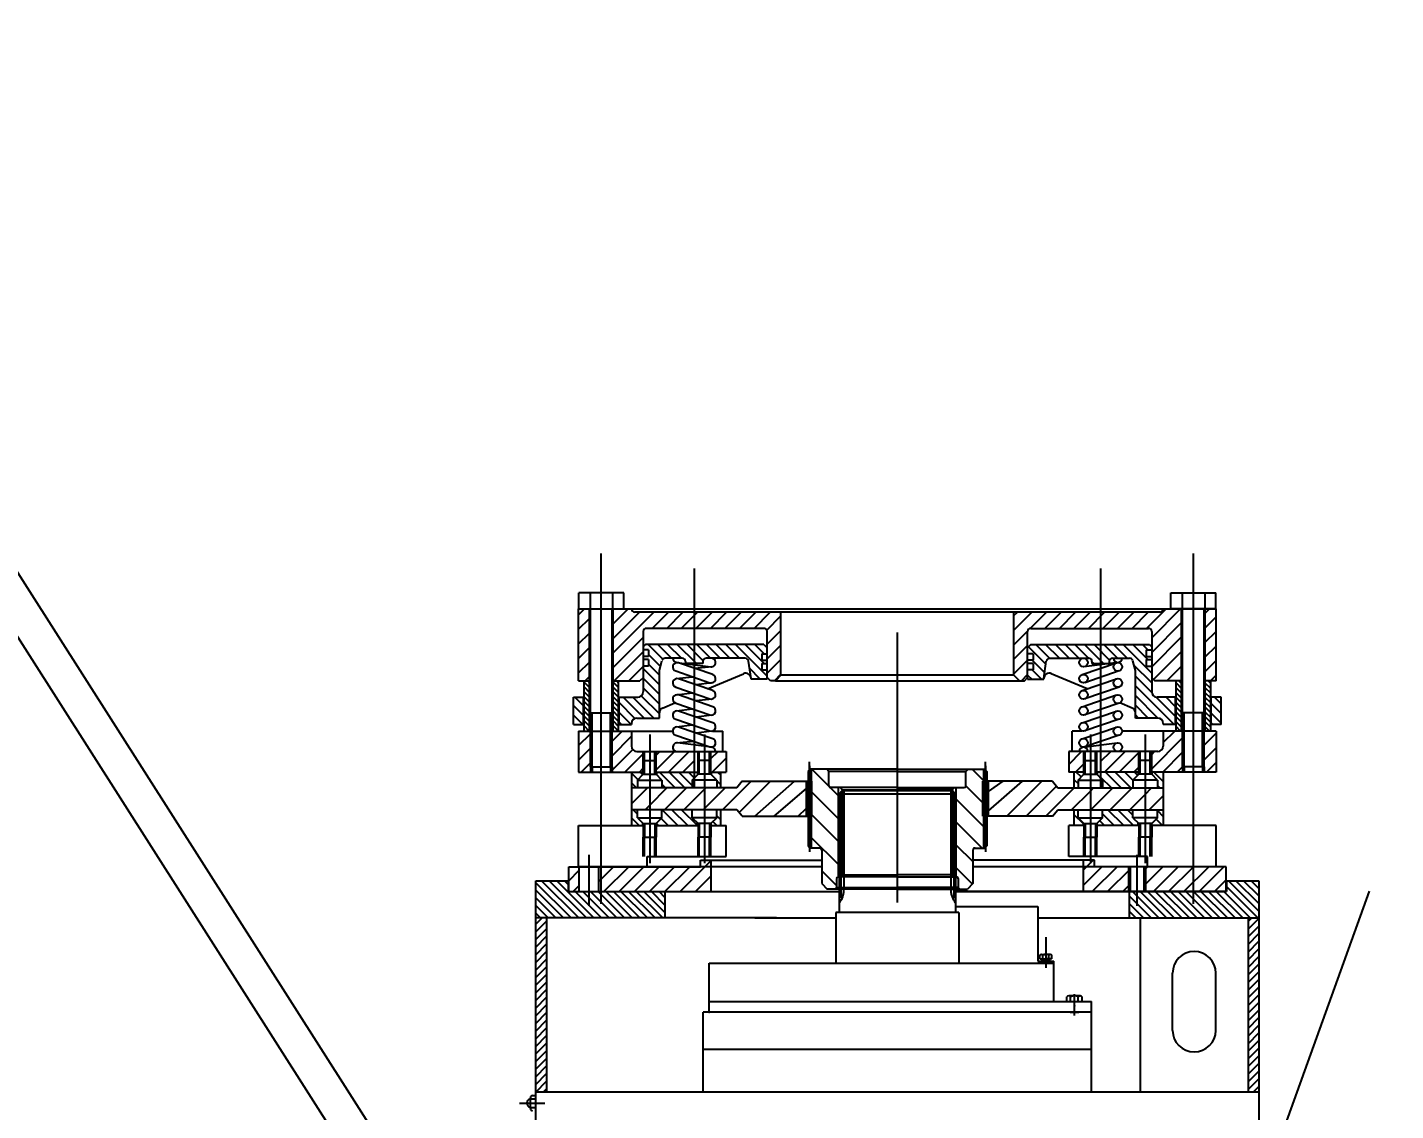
# Model space of a CAD drawing. Header units: millimetres. Extents: x 0 to 42000, y 0 to 29700.
# Drawn here: x 17909 to 19177, y 13788 to 14792 of the extents above; entities that cross this region are included whole.
import ezdxf

# ---------------------------------------------------------------- set-up
doc = ezdxf.new("R2010")
doc.units = ezdxf.units.MM
doc.header["$LTSCALE"] = 1000
doc.linetypes.add('G', pattern=[2, 1.25, -0.25, 0.25, -0.25])
doc.linetypes.add('K', pattern=[2.5, 1.25, -0.25, 0.25, -0.25, 0.25, -0.25])
for name, color, linetype in [('01', 7, 'Continuous'), ('02', 1, 'Continuous'), ('05', 142, 'G'), ('07', 6, 'K'), ('08', 1, 'Continuous'), ('11', 3, 'Continuous'), ('LINE_PART', 7, 'Continuous'), ('SMPEN_HATCH', 6, 'Continuous'), ('SMPEN_THICK', 7, 'Continuous')]:
    doc.layers.add(name, color=color, linetype=linetype)
doc.styles.get("Standard").update_dxf_attribs({"font": 'isocp', "width": 0.707, "bigfont": 'intecad.shx'})
doc.dimstyles.new('INTE', dxfattribs={"dimscale": 100, "dimtxt": 3.5, "dimasz": 3, "dimexe": 3, "dimexo": 0, "dimgap": 1, "dimtad": 1, "dimdec": 0, "dimdsep": 46, "dimtxsty": 'Standard', "dimcen": 0, "dimclrd": 1, "dimclre": 1, "dimclrt": 3, "dimaunit": 1, "dimadec": 0, "dimazin": 0, "dimtfac": 1, "dimtdec": 0, "dimtmove": 0, "dimatfit": 0, "dimfxl": 1, "dimarcsym": 0})
pattern_1 = [(45, (17475.29, 10541.5865), (6.735192, -6.735192), [])]
pattern_2 = [(315, (17475.2895, 10541.5865), (-4.490128, -4.490128), [])]
pattern_3 = [(315, (17475.2895, 10541.5865), (-2.245064, -2.245064), [])]

# ---------------------------------------------------------------- blocks, each defined once
blk = doc.blocks.new('*D675')
at = {"layer": '08', "color": 1, "lineweight": -2}
for p, q in [((32404, 24603.7), (33320.5, 24603.7)), ((33020.5, 7640.5), (33020.5, 24303.7)), ((18876.1, 7340.5), (33320.5, 7340.5))]:
    blk.add_line(p, q, dxfattribs=at)
at = {"layer": '08', "color": 1}
for points in [[(32970.5, 24303.7), (33070.5, 24303.7), (33020.5, 24603.7)], [(32970.5, 7640.5), (33070.5, 7640.5), (33020.5, 7340.5)]]:
    blk.add_solid(points, dxfattribs=at)
at = {"layer": 'DEFPOINTS', "color": 0}
for p in [(32404, 24603.7), (33020.5, 24603.7), (18876.1, 7340.5)]:
    blk.add_point(p, dxfattribs=at)
at = {"layer": '08', "color": 3, "insert": (32745.5, 17193.2), "char_height": 350, "attachment_point": 5, "rotation": 90}
blk.add_mtext('17263', dxfattribs=at)
blk = doc.blocks.new('*D677')
at = {"layer": '08', "color": 1, "lineweight": -2}
for p, q in [((16398.8, 19983.5), (16398.8, 21558.3)), ((19904, 12102.8), (19904, 21558.3)), ((16698.8, 21258.3), (19604, 21258.3))]:
    blk.add_line(p, q, dxfattribs=at)
at = {"layer": '08', "color": 1}
for points in [[(16698.8, 21308.3), (16698.8, 21208.3), (16398.8, 21258.3)], [(19604, 21308.3), (19604, 21208.3), (19904, 21258.3)]]:
    blk.add_solid(points, dxfattribs=at)
at = {"layer": 'DEFPOINTS', "color": 0}
for p in [(19904, 21258.3), (16398.8, 19983.5), (19904, 12102.8)]:
    blk.add_point(p, dxfattribs=at)
at = {"layer": '08', "color": 3, "insert": (18151.4, 21533.3), "char_height": 350, "attachment_point": 5}
blk.add_mtext('3505', dxfattribs=at)

msp = doc.modelspace()

# ---------------------------------------------------------------- hatches: boundary and pattern name
at = {"layer": '02'}
h = msp.add_hatch(dxfattribs=at)
h.set_pattern_fill('ANSI31', color=256, scale=3, angle=90, style=0)
h.set_pattern_definition(pattern_1)
h.paths.add_polyline_path([(19010.6, 14186.4), (19000.6, 14186.4), (19000.6, 14253.1), (19010.6, 14253.1)])
h.paths.add_polyline_path([(18978.6, 14186.4), (18953.9, 14186.4), (18950.9, 14189.4), (18950.9, 14232.1, 0.414214), (18947.9, 14235.1), (18903.6, 14235.1), (18903.6, 14250.1), (18958.6, 14250.1, 0.414214), (18961.6, 14253.1), (18978.6, 14253.1)])
h.paths.add_polyline_path([(18903.6, 14250.1), (18903.6, 14235.1), (18839, 14235.1, 0.414214), (18836, 14232.1), (18836, 14189.6), (18833, 14186.6), (18828.3, 14186.6), (18823.3, 14191.6), (18823.3, 14250.1)])
h.paths.add_polyline_path([(18607.4, 14191.6), (18602.4, 14186.6), (18597.7, 14186.6), (18594.7, 14189.6), (18594.7, 14232.1, 0.414214), (18591.7, 14235.1), (18527, 14235.1), (18527, 14250.1), (18607.4, 14250.1)])
h.paths.add_polyline_path([(18472, 14250.1), (18527, 14250.1), (18527, 14235.1), (18482.8, 14235.1, 0.414214), (18479.8, 14232.1), (18479.8, 14189.4), (18476.8, 14186.4), (18452, 14186.4), (18452, 14253.1), (18469, 14253.1, 0.414214)])
h.paths.add_polyline_path([(18430, 14186.4), (18420, 14186.4), (18420, 14253.1), (18430, 14253.1)])
h = msp.add_hatch(dxfattribs=at)
h.set_pattern_fill('ANSI31', color=256, scale=2, angle=180, style=0)
h.set_pattern_definition(pattern_2)
h.paths.add_polyline_path([(18591.7, 14220.1), (18594.7, 14217.1), (18594.7, 14211.6), (18589.7, 14211.6), (18589.7, 14205.6), (18594.7, 14205.6), (18594.7, 14202.6), (18589.7, 14202.6), (18589.7, 14196.6), (18594.7, 14196.6), (18594.7, 14188.1), (18579.7, 14188.1), (18579.7, 14188.5, 0.071437), (18579.4, 14189.9), (18577.3, 14204.8, 0.373028), (18574.3, 14207.4), (18538, 14207.4, 0.414214), (18535, 14204.4), (18535, 14202.4), (18527, 14202.4), (18527, 14220.1)])
h.paths.add_polyline_path([(18527, 14220.1), (18527, 14202.4), (18519, 14202.4), (18519, 14204.4, 0.414214), (18516, 14207.4), (18500.1, 14207.4, 0.340095), (18497.2, 14205.1), (18494.8, 14196.1), (18494.8, 14152), (18474, 14152, 0.414214), (18469, 14147), (18469, 14146), (18457.5, 14146), (18457.5, 14171.4), (18474.8, 14171.4, 0.414214), (18479.8, 14176.4), (18479.8, 14200.1), (18484.8, 14200.1), (18484.8, 14206.1), (18479.8, 14206.1), (18479.8, 14209.1), (18484.8, 14209.1), (18484.8, 14215.1), (18479.8, 14215.1), (18479.8, 14218.1), (18481.8, 14220.1)])
h.paths.add_polyline_path([(18424.5, 14171.4), (18424.5, 14146), (18415.3, 14146), (18415.3, 14171.4)])
h = msp.add_hatch(dxfattribs=at)
h.set_pattern_fill('ANSI31', color=256, scale=2, angle=180, style=0)
h.set_pattern_definition(pattern_2)
h.paths.add_polyline_path([(19015.3, 14171.4), (19015.3, 14146), (19006.1, 14146), (19006.1, 14171.4)])
h.paths.add_polyline_path([(18955.9, 14171.4), (18973.1, 14171.4), (18973.1, 14146), (18961.6, 14146), (18961.6, 14147, 0.414214), (18956.6, 14152), (18935.9, 14152), (18935.9, 14196.1), (18933.4, 14205.1, 0.340095), (18930.5, 14207.4), (18914.6, 14207.4, 0.414214), (18911.6, 14204.4), (18911.6, 14202.4), (18903.6, 14202.4), (18903.6, 14220.1), (18948.9, 14220.1), (18950.9, 14218.1), (18950.9, 14215.1), (18945.9, 14215.1), (18945.9, 14209.1), (18950.9, 14209.1), (18950.9, 14206.1), (18945.9, 14206.1), (18945.9, 14200.1), (18950.9, 14200.1), (18950.9, 14176.4, 0.414214)])
h.paths.add_polyline_path([(18903.6, 14220.1), (18903.6, 14202.4), (18895.6, 14202.4), (18895.6, 14204.4, 0.414214), (18892.6, 14207.4), (18856.3, 14207.4, 0.373028), (18853.3, 14204.8), (18851.2, 14189.9, 0.071437), (18851, 14188.5), (18851, 14188.1), (18836, 14188.1), (18836, 14196.6), (18841, 14196.6), (18841, 14202.6), (18836, 14202.6), (18836, 14205.6), (18841, 14205.6), (18841, 14211.6), (18836, 14211.6), (18836, 14217.1), (18839, 14220.1)])
h = msp.add_hatch(dxfattribs=at)
h.set_pattern_fill('ANSI31', color=256, angle=180, style=0)
h.set_pattern_definition(pattern_3)
h.paths.add_polyline_path([(18452, 14186.4), (18457, 14186.4), (18457, 14140), (18452, 14140)])
h.paths.add_polyline_path([(18430, 14140), (18425, 14140), (18425, 14186.4), (18430, 14186.4)])
h = msp.add_hatch(dxfattribs=at)
h.set_pattern_fill('ANSI31', color=256, angle=180, style=0)
h.set_pattern_definition(pattern_3)
h.paths.add_polyline_path([(19005.6, 14140), (19000.6, 14140), (19000.6, 14186.4), (19005.6, 14186.4)])
h.paths.add_polyline_path([(18973.6, 14186.4), (18978.6, 14186.4), (18978.6, 14140), (18973.6, 14140)])
h = msp.add_hatch(dxfattribs=at)
h.set_pattern_fill('ANSI31', color=256, scale=3, angle=90, style=0)
h.set_pattern_definition(pattern_1)
h.paths.add_polyline_path([(19010.6, 14101.9), (18999.6, 14101.9), (18999.6, 14106.9), (18999.6, 14140), (19010.6, 14140)])
h.paths.add_polyline_path([(18961.6, 14126), (18961.6, 14140), (18979.6, 14140), (18979.6, 14106.9), (18979.6, 14101.9), (18950.9, 14101.9), (18950.9, 14112.6), (18950.9, 14121), (18956.6, 14121, 0.414214)])
h.paths.add_polyline_path([(18938.9, 14121), (18938.9, 14112.6), (18938.9, 14101.9), (18903.6, 14101.9), (18903.6, 14121)])
h.paths.add_polyline_path([(18874.1, 14121), (18888.1, 14121), (18888.1, 14112.6), (18888.1, 14101.9), (18874.1, 14101.9)])
h.paths.add_polyline_path([(18556.6, 14101.9), (18542.6, 14101.9), (18542.6, 14112.6), (18542.6, 14121), (18556.6, 14121)])
h.paths.add_polyline_path([(18527, 14121), (18527, 14101.9), (18491.8, 14101.9), (18491.8, 14112.6), (18491.8, 14121)])
h.paths.add_polyline_path([(18474, 14121), (18479.8, 14121), (18479.8, 14112.6), (18479.8, 14101.9), (18451, 14101.9), (18451, 14106.9), (18451, 14140), (18469, 14140), (18469, 14126, 0.414214)])
h.paths.add_polyline_path([(18431, 14106.9), (18431, 14101.9), (18420, 14101.9), (18420, 14140), (18431, 14140)])
h = msp.add_hatch(dxfattribs=at)
h.set_pattern_fill('ANSI31', color=256, scale=2, angle=180, style=0)
h.set_pattern_definition(pattern_2)
h.paths.add_polyline_path([(18961.6, 14101.9), (18961.6, 14087.3), (18956.2, 14087.3), (18956.2, 14094.6), (18951.2, 14099.6), (18951.2, 14101.9)])
h.paths.add_polyline_path([(18938.5, 14101.9), (18938.5, 14099.6), (18933.5, 14094.6), (18933.5, 14087.3), (18905.4, 14087.3), (18905.4, 14094.6), (18903.6, 14096.4), (18903.6, 14101.9)])
h.paths.add_polyline_path([(18879.1, 14101.9), (18887.7, 14101.9), (18887.7, 14099.6), (18882.7, 14094.6), (18882.7, 14087.3), (18879.1, 14087.3)])
h.paths.add_polyline_path([(18551.6, 14101.9), (18551.6, 14087.3), (18547.9, 14087.3), (18547.9, 14094.6), (18542.9, 14099.6), (18542.9, 14101.9)])
h.paths.add_polyline_path([(18527, 14101.9), (18527, 14096.4), (18525.2, 14094.6), (18525.2, 14087.3), (18497.1, 14087.3), (18497.1, 14094.6), (18492.1, 14099.6), (18492.1, 14101.9)])
h.paths.add_polyline_path([(18474.4, 14094.6), (18474.4, 14087.3), (18469, 14087.3), (18469, 14101.9), (18479.4, 14101.9), (18479.4, 14099.6)])
at = {"layer": '02', "linetype": 'Continuous'}
h = msp.add_hatch(dxfattribs=at)
h.set_pattern_fill('_USER', color=1, scale=15, angle=45, style=0, pattern_type=0)
h.set_pattern_definition([(135, (19704.266, 11530.217), (10.6066, 10.6066), [])])
h.paths.add_polyline_path([(18636, 14093.4), (18635.5, 14093.4), (18635.5, 14104.6), (18649.8, 14104.6), (18651.8, 14102.6), (18651.8, 14089.2, 0.415565), (18653.4, 14087.6), (18660.7, 14087.6), (18660.7, 14004.8), (18660.5, 14004.8, 0.414214), (18659, 14003.3), (18659, 13995.1), (18657.5, 13993.6), (18650.3, 13993.6), (18645.3, 13998.6), (18645.3, 14029.6, 0.414214), (18643.3, 14031.6), (18635.5, 14031.6), (18635.5, 14061), (18636, 14061)])
h.paths.add_polyline_path([(18769.9, 14087.6), (18777.2, 14087.6, 0.415565), (18778.8, 14089.2), (18778.8, 14102.6), (18780.8, 14104.6), (18795.1, 14104.6), (18795.1, 14093.4), (18794.6, 14093.4), (18794.6, 14061), (18795.1, 14061), (18795.1, 14031.6), (18787.3, 14031.6, 0.414214), (18785.3, 14029.6), (18785.3, 13998.6), (18780.3, 13993.6), (18773.2, 13993.6), (18771.7, 13995.1), (18771.7, 14003.3, 0.414214), (18770.2, 14004.8), (18769.9, 14004.8)])
at = {"layer": '02'}
h = msp.add_hatch(dxfattribs=at)
h.set_pattern_fill('ANSI31', color=256, scale=2, angle=180, style=0)
h.set_pattern_definition([(315, (17475.2895, 10625.9445), (-4.490128, -4.490128), [])])
h.paths.add_polyline_path([(18951.2, 14052.4), (18951.2, 14054.8), (18956.2, 14059.7), (18956.2, 14067.1), (18961.6, 14067.1), (18961.6, 14052.4)])
h.paths.add_polyline_path([(18900.4, 14052.4), (18900.4, 14054.8), (18905.4, 14059.7), (18905.4, 14067.1), (18933.5, 14067.1), (18933.5, 14059.7), (18938.5, 14054.8), (18938.5, 14052.4)])
h.paths.add_polyline_path([(18887.7, 14054.8), (18887.7, 14052.4), (18879.1, 14052.4), (18879.1, 14067.1), (18882.7, 14067.1), (18882.7, 14059.7)])
h.paths.add_polyline_path([(18525.2, 14067.1), (18525.2, 14059.7), (18530.2, 14054.8), (18530.2, 14052.4), (18492.1, 14052.4), (18492.1, 14054.8), (18497.1, 14059.7), (18497.1, 14067.1)])
h.paths.add_polyline_path([(18479.4, 14054.8), (18479.4, 14052.4), (18469, 14052.4), (18469, 14067.1), (18474.4, 14067.1), (18474.4, 14059.7)])
h.paths.add_polyline_path([(18542.9, 14052.4), (18542.9, 14054.8), (18547.9, 14059.7), (18547.9, 14067.1), (18551.6, 14067.1), (18551.6, 14052.4)])
at = {"layer": '11', "linetype": 'Continuous'}
h = msp.add_hatch(dxfattribs=at)
h.set_pattern_fill('ANSI31', color=3, scale=80, angle=90, style=0)
h.set_pattern_definition([(45, (18236.141, 13048.694), (7.07107, -7.07107), [])])
h.paths.add_polyline_path([(19019.8, 14014.3), (19019.8, 13991.3), (18945.6, 13991.3), (18945.6, 14014.3)])
h.paths.add_polyline_path([(18929.6, 14014.3), (18929.6, 13991.3), (18887.8, 13991.3), (18887.8, 14020.3), (18897.8, 14020.3), (18897.8, 14014.3)])
h.paths.add_polyline_path([(18945.6, 14014.3), (18945.6, 13991.3), (18944, 13991.3), (18944, 14014.3)])
h.paths.add_polyline_path([(18931.2, 14014.3), (18931.2, 13991.3), (18929.6, 13991.3), (18929.6, 14014.3)])
h.paths.add_polyline_path([(18532.8, 14014.3), (18532.8, 14020.3), (18542.8, 14020.3), (18542.8, 13991.3), (18438.6, 13991.3), (18438.6, 14014.3)])
h.paths.add_polyline_path([(18420.6, 14014.3), (18420.6, 13991.3), (18410.8, 13991.3), (18410.8, 14014.3)])

# ---------------------------------------------------------------- linework, layer by layer
for p, q in [((15557.8, 17900.5), (18329.1, 13554.5)), ((17611.4, 14739.6), (18335.3, 13604.3))]:
    msp.add_line(p, q)
at = {"layer": '01'}
for p, q in [((18420.2, 14253.1), (18420.2, 14268.1)), ((18461.8, 14268.1), (18420.2, 14268.1)), ((18430.6, 14268.1), (18430.6, 14253.1)), ((18451.4, 14268.1), (18451.4, 14253.1)), ((18461.8, 14253.1), (18461.8, 14268.1)), ((18968.8, 14268.1), (19010.4, 14268.1)), ((18968.8, 14253.1), (18968.8, 14268.1)), ((18979.2, 14268.1), (18979.2, 14253.1)), ((19000, 14268.1), (19000, 14253.1)), ((19010.4, 14253.1), (19010.4, 14268.1)), ((18420.2, 14253.1), (18461.8, 14253.1)), ((18469, 14253.1), (18469, 14253.1)), ((18961.6, 14253.1), (18961.6, 14253.1)), ((19010.4, 14253.1), (18968.8, 14253.1)), ((18543.5, 14199.4), (18527.8, 14197.9)), ((18510.7, 14188.5), (18525.3, 14190.3)), ((18602.4, 14186.6), (18828.3, 14186.6)), ((18823.3, 14191.6), (18607.4, 14191.6)), ((18510.7, 14173.6), (18525.3, 14175.4)), ((18543.4, 14184.5), (18528.8, 14182.7)), ((18510.7, 14158.7), (18525.3, 14160.6)), ((18543.4, 14169.6), (18528.8, 14167.8)), ((18431, 14156.9), (18451, 14156.9)), ((18543.4, 14154.8), (18528.8, 14152.9)), ((18999.6, 14156.9), (18979.6, 14156.9)), ((18510.7, 14143.8), (18525.3, 14145.7)), ((18543.4, 14139.9), (18528.8, 14138.1)), ((18510.6, 14129), (18526.3, 14130.5)), ((18543.4, 14125), (18511.7, 14129)), ((18887.2, 14125), (18919, 14129)), ((18479.8, 14112.6), (18491.8, 14112.6)), ((18542.6, 14112.6), (18530.6, 14112.6)), ((18888.1, 14112.6), (18900.1, 14112.6)), ((18950.9, 14112.6), (18938.9, 14112.6)), ((18431, 14106.9), (18451, 14106.9)), ((18715.3, 14102.6), (18651.8, 14102.6)), ((18715.3, 14102.6), (18778.8, 14102.6)), ((18999.6, 14106.9), (18979.6, 14106.9)), ((18662.5, 14087.6), (18664.5, 14085.6)), ((18664.5, 14085.6), (18715.3, 14085.6)), ((18664.5, 14085.6), (18664.5, 14006.8)), ((18766.1, 14085.6), (18715.3, 14085.6)), ((18768.1, 14087.6), (18766.1, 14085.6)), ((18766.1, 14085.6), (18766.1, 14006.8)), ((18479.8, 14041.7), (18491.8, 14041.7)), ((18542.6, 14041.7), (18530.6, 14041.7)), ((18888.1, 14041.7), (18900.1, 14041.7)), ((18950.9, 14041.7), (18938.9, 14041.7)), ((18410.8, 13991.3), (18410.8, 14014.3)), ((18532.8, 14014.3), (18532.8, 14020.3)), ((18542.8, 13991.3), (18542.8, 14020.3)), ((18904.8, 14014.3), (18785.3, 14014.3)), ((18887.8, 13991.3), (18887.8, 14020.3)), ((18897.8, 14014.3), (18897.8, 14020.3)), ((19019.8, 13991.3), (19019.8, 14014.3)), ((18664.5, 14006.8), (18662.5, 14004.8)), ((18664.5, 14006.8), (18715.3, 14006.8)), ((18766.1, 14006.8), (18715.3, 14006.8)), ((18766.1, 14006.8), (18768.1, 14004.8))]:
    msp.add_line(p, q, dxfattribs=at)
at = {"layer": '01', "color": 7, "linetype": 'Continuous'}
for p, q in [((18420, 14186.4), (18420, 14253.1)), ((18420, 14253.1), (19010.6, 14253.1)), ((18430, 14186.4), (18430, 14253.1)), ((18431, 14106.9), (18431, 14253.1)), ((18451, 14106.9), (18451, 14253.1)), ((18452, 14186.4), (18452, 14253.1)), ((18958.6, 14250.1), (18472, 14250.1)), ((18607.4, 14191.6), (18607.4, 14250.1)), ((18823.3, 14191.6), (18823.3, 14250.1)), ((18978.6, 14186.4), (18978.6, 14253.1)), ((18979.6, 14106.9), (18979.6, 14253.1)), ((18999.6, 14106.9), (18999.6, 14253.1)), ((19000.6, 14186.4), (19000.6, 14253.1)), ((19010.6, 14186.4), (19010.6, 14253.1)), ((18479.8, 14232.1), (18479.8, 14176.4)), ((18591.7, 14235.1), (18482.8, 14235.1)), ((18594.7, 14188.1), (18594.7, 14232.1)), ((18836, 14188.1), (18836, 14232.1)), ((18839, 14235.1), (18947.9, 14235.1)), ((18950.9, 14232.1), (18950.9, 14176.4)), ((18481.8, 14220.1), (18479.8, 14218.1)), ((18484.8, 14215.1), (18479.8, 14215.1)), ((18591.7, 14220.1), (18481.8, 14220.1)), ((18484.8, 14215.1), (18484.8, 14209.1)), ((18589.7, 14211.6), (18589.7, 14205.6)), ((18589.7, 14211.6), (18594.7, 14211.6)), ((18591.7, 14220.1), (18594.7, 14217.1)), ((18839, 14220.1), (18836, 14217.1)), ((18841, 14211.6), (18836, 14211.6)), ((18839, 14220.1), (18948.9, 14220.1)), ((18841, 14211.6), (18841, 14205.6)), ((18945.9, 14215.1), (18950.9, 14215.1)), ((18945.9, 14215.1), (18945.9, 14209.1)), ((18948.9, 14220.1), (18950.9, 14218.1)), ((18484.8, 14209.1), (18479.8, 14209.1)), ((18484.8, 14206.1), (18479.8, 14206.1)), ((18484.8, 14200.1), (18479.8, 14200.1)), ((18484.8, 14206.1), (18484.8, 14200.1)), ((18494.8, 14196.1), (18497.2, 14205.1)), ((18516, 14207.4), (18500.1, 14207.4)), ((18510.7, 14203.4), (18542.4, 14199.4)), ((18544.2, 14192.3), (18512.4, 14203.2)), ((18519, 14204.4), (18519, 14202.4)), ((18535, 14202.4), (18519, 14202.4)), ((18535, 14204.4), (18535, 14202.4)), ((18574.3, 14207.4), (18538, 14207.4)), ((18579.7, 14188.5), (18577.3, 14204.8)), ((18589.7, 14205.6), (18594.7, 14205.6)), ((18589.7, 14202.6), (18589.7, 14196.6)), ((18589.7, 14202.6), (18594.7, 14202.6)), ((18841, 14205.6), (18836, 14205.6)), ((18841, 14202.6), (18836, 14202.6)), ((18841, 14202.6), (18841, 14196.6)), ((18851, 14188.5), (18853.3, 14204.8)), ((18856.3, 14207.4), (18892.6, 14207.4)), ((18886.4, 14192.3), (18918.2, 14203.2)), ((18920, 14203.4), (18888.2, 14199.4)), ((18895.6, 14204.4), (18895.6, 14202.4)), ((18895.6, 14202.4), (18911.6, 14202.4)), ((18911.6, 14204.4), (18911.6, 14202.4)), ((18914.6, 14207.4), (18930.5, 14207.4)), ((18935.9, 14196.1), (18933.4, 14205.1)), ((18945.9, 14209.1), (18950.9, 14209.1)), ((18945.9, 14206.1), (18945.9, 14200.1)), ((18945.9, 14206.1), (18950.9, 14206.1)), ((18945.9, 14200.1), (18950.9, 14200.1)), ((18420, 14186.4), (18431, 14186.4)), ((18425, 14140), (18425, 14186.4)), ((18430, 14140), (18430, 14186.4)), ((18451, 14186.4), (18476.8, 14186.4)), ((18452, 14140), (18452, 14186.4)), ((18457, 14140), (18457, 14186.4)), ((18479.8, 14189.4), (18476.8, 14186.4)), ((18494.8, 14152), (18494.8, 14196.1)), ((18509.9, 14195.6), (18541.6, 14184.7)), ((18544.2, 14177.4), (18512.4, 14188.3)), ((18539.5, 14179), (18572.7, 14193.1)), ((18579.7, 14188.1), (18579.7, 14188.5)), ((18594.7, 14188.1), (18579.7, 14188.1)), ((18589.7, 14196.6), (18594.7, 14196.6)), ((18597.7, 14186.6), (18594.7, 14189.6)), ((18602.4, 14186.6), (18597.7, 14186.6)), ((18607.4, 14191.6), (18602.4, 14186.6)), ((18823.3, 14191.6), (18828.3, 14186.6)), ((18828.3, 14186.6), (18833, 14186.6)), ((18833, 14186.6), (18836, 14189.6)), ((18841, 14196.6), (18836, 14196.6)), ((18836, 14188.1), (18851, 14188.1)), ((18851, 14188.1), (18851, 14188.5)), ((18891.1, 14179), (18857.9, 14193.1)), ((18886.4, 14177.4), (18918.2, 14188.3)), ((18920.7, 14195.6), (18889, 14184.7)), ((18935.9, 14152), (18935.9, 14196.1)), ((18950.9, 14189.4), (18953.9, 14186.4)), ((18979.6, 14186.4), (18953.9, 14186.4)), ((18973.6, 14140), (18973.6, 14186.4)), ((18978.6, 14140), (18978.6, 14186.4)), ((19010.6, 14186.4), (18999.6, 14186.4)), ((19000.6, 14140), (19000.6, 14186.4)), ((19005.6, 14140), (19005.6, 14186.4)), ((18509.9, 14180.7), (18541.6, 14169.8)), ((18544.2, 14162.5), (18512.4, 14173.4)), ((18886.4, 14162.5), (18918.2, 14173.4)), ((18920.7, 14180.7), (18889, 14169.8)), ((18415.3, 14146), (18415.3, 14171.4)), ((18415.3, 14171.4), (18425, 14171.4)), ((18424.5, 14146), (18424.5, 14171.4)), ((18457, 14171.4), (18474.8, 14171.4)), ((18457.5, 14146), (18457.5, 14171.4)), ((18497.8, 14161.3), (18509.2, 14166.2)), ((18509.9, 14165.8), (18541.6, 14155)), ((18920.7, 14165.8), (18889, 14155)), ((18932.8, 14161.3), (18921.4, 14166.2)), ((18973.6, 14171.4), (18955.9, 14171.4)), ((18973.1, 14146), (18973.1, 14171.4)), ((19015.3, 14171.4), (19005.6, 14171.4)), ((19006.1, 14146), (19006.1, 14171.4)), ((19015.3, 14146), (19015.3, 14171.4)), ((18474, 14152), (18494.8, 14152)), ((18509.9, 14151), (18541.6, 14140.1)), ((18544.2, 14147.6), (18512.4, 14158.5)), ((18886.4, 14147.6), (18918.2, 14158.5)), ((18920.7, 14151), (18889, 14140.1)), ((18956.6, 14152), (18935.9, 14152)), ((18415.3, 14146), (18425, 14146)), ((18420, 14140), (18420, 14101.9)), ((18420, 14140), (18507.2, 14140)), ((18457, 14146), (18469, 14146)), ((18469, 14147), (18469, 14146)), ((18469, 14140), (18469, 14126)), ((18509.9, 14136.1), (18541.6, 14125.2)), ((18544.2, 14132.8), (18512.4, 14143.6)), ((18544.1, 14140), (18553.6, 14140)), ((18553.6, 14121), (18553.6, 14140)), ((18886.5, 14140), (18877.1, 14140)), ((18877.1, 14121), (18877.1, 14140)), ((18886.4, 14132.8), (18918.2, 14143.6)), ((18920.7, 14136.1), (18889, 14125.2)), ((19010.6, 14140), (18923.4, 14140)), ((18961.6, 14147), (18961.6, 14146)), ((18973.6, 14146), (18961.6, 14146)), ((18961.6, 14140), (18961.6, 14126)), ((19015.3, 14146), (19005.6, 14146)), ((19010.6, 14140), (19010.6, 14101.9)), ((18474, 14121), (18556.6, 14121)), ((18479.8, 14101.9), (18479.8, 14112.6)), ((18481, 14112.6), (18481, 14121)), ((18490.5, 14112.6), (18490.5, 14121)), ((18491.8, 14101.9), (18491.8, 14112.6)), ((18530.6, 14101.9), (18530.6, 14112.6)), ((18531.8, 14112.6), (18531.8, 14121)), ((18541.3, 14112.6), (18541.3, 14121)), ((18542.6, 14101.9), (18542.6, 14112.6)), ((18556.6, 14121), (18556.6, 14101.9)), ((18874.1, 14121), (18874.1, 14101.9)), ((18956.6, 14121), (18874.1, 14121)), ((18888.1, 14101.9), (18888.1, 14112.6)), ((18889.3, 14112.6), (18889.3, 14121)), ((18898.8, 14112.6), (18898.8, 14121)), ((18900.1, 14101.9), (18900.1, 14112.6)), ((18938.9, 14101.9), (18938.9, 14112.6)), ((18940.1, 14112.6), (18940.1, 14121)), ((18949.6, 14112.6), (18949.6, 14121)), ((18950.9, 14101.9), (18950.9, 14112.6)), ((18420, 14101.9), (18479.8, 14101.9)), ((18420, 14101.9), (18479.8, 14101.9)), ((18432.5, 14106.9), (18432.5, 14101.9)), ((18449.5, 14106.9), (18449.5, 14101.9)), ((18469, 14101.9), (18469, 14067.1)), ((18474.4, 14094.6), (18479.8, 14099.9)), ((18479.4, 14101.9), (18479.4, 14099.6)), ((18479.8, 14101.9), (18479.8, 14099.9)), ((18479.8, 14099.9), (18491.8, 14099.9)), ((18491.8, 14101.9), (18491.8, 14099.9)), ((18491.8, 14101.9), (18530.6, 14101.9)), ((18491.8, 14101.9), (18530.6, 14101.9)), ((18491.8, 14101.9), (18530.6, 14101.9)), ((18497.1, 14094.6), (18491.8, 14099.9)), ((18492.1, 14101.9), (18492.1, 14099.6)), ((18525.2, 14094.6), (18530.6, 14099.9)), ((18530.2, 14101.9), (18530.2, 14099.6)), ((18530.6, 14101.9), (18530.6, 14099.9)), ((18542.6, 14099.9), (18530.6, 14099.9)), ((18542.6, 14101.9), (18556.6, 14101.9)), ((18542.6, 14101.9), (18542.6, 14099.9)), ((18547.9, 14094.6), (18542.6, 14099.9)), ((18542.9, 14101.9), (18542.9, 14099.6)), ((18551.6, 14087.3), (18551.6, 14101.9)), ((18634.5, 14104.6), (18632.5, 14102.6)), ((18632.5, 14102.6), (18632.5, 14033.6)), ((18715.3, 14104.6), (18634.5, 14104.6)), ((18635.5, 14104.6, 0), (18635.5, 14031.6, 0)), ((18651.8, 14102.6), (18649.8, 14104.6)), ((18651.8, 14089.2), (18651.8, 14102.6)), ((18715.3, 14104.6), (18796.1, 14104.6)), ((18778.8, 14102.6), (18780.8, 14104.6)), ((18778.8, 14089.2), (18778.8, 14102.6)), ((18795.1, 14104.6, 0), (18795.1, 14031.6, 0)), ((18796.1, 14104.6), (18798.1, 14102.6)), ((18798.1, 14102.6), (18798.1, 14033.6)), ((18888.1, 14101.9), (18874.1, 14101.9)), ((18879.1, 14087.3), (18879.1, 14101.9)), ((18882.7, 14094.6), (18888.1, 14099.9)), ((18887.7, 14101.9), (18887.7, 14099.6)), ((18888.1, 14101.9), (18888.1, 14099.9)), ((18888.1, 14099.9), (18900.1, 14099.9)), ((18900.1, 14101.9), (18900.1, 14099.9)), ((18938.9, 14101.9), (18900.1, 14101.9)), ((18938.9, 14101.9), (18900.1, 14101.9)), ((18938.9, 14101.9), (18900.1, 14101.9)), ((18905.4, 14094.6), (18900.1, 14099.9)), ((18900.4, 14101.9), (18900.4, 14099.6)), ((18933.5, 14094.6), (18938.9, 14099.9)), ((18938.5, 14101.9), (18938.5, 14099.6)), ((18938.9, 14101.9), (18938.9, 14099.9)), ((18950.9, 14099.9), (18938.9, 14099.9)), ((18950.9, 14101.9), (18950.9, 14099.9)), ((19010.6, 14101.9), (18950.9, 14101.9)), ((19010.6, 14101.9), (18950.9, 14101.9)), ((18956.2, 14094.6), (18950.9, 14099.9)), ((18951.2, 14101.9), (18951.2, 14099.6)), ((18961.6, 14101.9), (18961.6, 14067.1)), ((18981.1, 14106.9), (18981.1, 14101.9)), ((18998.1, 14106.9), (18998.1, 14101.9)), ((18566.6, 14087.3), (18469, 14087.3)), ((18474.4, 14094.6), (18497.1, 14094.6)), ((18474.4, 14094.6), (18474.4, 14087.3)), ((18497.1, 14094.6), (18497.1, 14087.3)), ((18547.9, 14094.6), (18525.2, 14094.6)), ((18525.2, 14094.6), (18525.2, 14087.3)), ((18547.9, 14094.6), (18547.9, 14087.3)), ((18571.6, 14093.4), (18566.6, 14087.3)), ((18571.6, 14093.4), (18636, 14093.4)), ((18571.6, 14093.4), (18636, 14093.4)), ((18631, 14061), (18631, 14093.4)), ((18636, 14061), (18636, 14093.4)), ((18715.3, 14087.6), (18653.4, 14087.6)), ((18660.7, 14004.8), (18660.7, 14087.6)), ((18715.3, 14087.6), (18777.2, 14087.6)), ((18769.9, 14004.8), (18769.9, 14087.6)), ((18859.1, 14093.4), (18794.6, 14093.4)), ((18859.1, 14093.4), (18794.6, 14093.4)), ((18794.6, 14061), (18794.6, 14093.4)), ((18799.6, 14061), (18799.6, 14093.4)), ((18859.1, 14093.4), (18864.1, 14087.3)), ((18864.1, 14087.3), (18961.6, 14087.3)), ((18882.7, 14094.6), (18905.4, 14094.6)), ((18882.7, 14094.6), (18882.7, 14087.3)), ((18905.4, 14094.6), (18905.4, 14087.3)), ((18933.5, 14094.6), (18933.5, 14087.3)), ((18956.2, 14094.6), (18933.5, 14094.6)), ((18956.2, 14094.6), (18956.2, 14087.3)), ((18661.3, 14081.8), (18661.3, 13972)), ((18769.3, 14081.8), (18769.3, 13972)), ((18566.6, 14067.1), (18469, 14067.1)), ((18469, 14067.1), (18469, 14052.4)), ((18474.4, 14059.7), (18474.4, 14067.1)), ((18474.4, 14059.7), (18497.1, 14059.7)), ((18474.4, 14059.7), (18479.8, 14054.4)), ((18497.1, 14059.7), (18491.8, 14054.4)), ((18497.1, 14059.7), (18497.1, 14067.1)), ((18525.2, 14059.7), (18525.2, 14067.1)), ((18547.9, 14059.7), (18525.2, 14059.7)), ((18525.2, 14059.7), (18530.6, 14054.4)), ((18547.9, 14059.7), (18542.6, 14054.4)), ((18547.9, 14059.7), (18547.9, 14067.1)), ((18551.6, 14052.4), (18551.6, 14067.1)), ((18571.6, 14061), (18566.6, 14067.1)), ((18571.6, 14061), (18636, 14061)), ((18571.6, 14061), (18636, 14061)), ((18859.1, 14061), (18794.6, 14061)), ((18859.1, 14061), (18794.6, 14061)), ((18859.1, 14061), (18864.1, 14067.1)), ((18864.1, 14067.1), (18961.6, 14067.1)), ((18879.1, 14052.4), (18879.1, 14067.1)), ((18882.7, 14059.7), (18882.7, 14067.1)), ((18882.7, 14059.7), (18905.4, 14059.7)), ((18882.7, 14059.7), (18888.1, 14054.4)), ((18905.4, 14059.7), (18900.1, 14054.4)), ((18905.4, 14059.7), (18905.4, 14067.1)), ((18933.5, 14059.7), (18933.5, 14067.1)), ((18956.2, 14059.7), (18933.5, 14059.7)), ((18933.5, 14059.7), (18938.9, 14054.4)), ((18956.2, 14059.7), (18950.9, 14054.4)), ((18956.2, 14059.7), (18956.2, 14067.1)), ((18961.6, 14067.1), (18961.6, 14052.4)), ((18420, 14014.3), (18420, 14052.4)), ((18420, 14052.4), (18479.8, 14052.4)), ((18479.4, 14052.4), (18479.4, 14054.8)), ((18479.8, 14052.4), (18479.8, 14054.4)), ((18479.8, 14054.4), (18491.8, 14054.4)), ((18479.8, 14052.4), (18479.8, 14041.7)), ((18491.8, 14052.4), (18491.8, 14054.4)), ((18491.8, 14052.4), (18491.8, 14041.7)), ((18491.8, 14052.4), (18530.6, 14052.4)), ((18492.1, 14052.4), (18492.1, 14054.8)), ((18530.2, 14052.4), (18530.2, 14054.8)), ((18530.6, 14052.4), (18530.6, 14054.4)), ((18542.6, 14054.4), (18530.6, 14054.4)), ((18530.6, 14052.4), (18530.6, 14041.7)), ((18542.6, 14052.4), (18542.6, 14054.4)), ((18542.6, 14052.4), (18556.6, 14052.4)), ((18542.6, 14052.4), (18542.6, 14041.7)), ((18542.9, 14052.4), (18542.9, 14054.8)), ((18556.6, 14023.9), (18556.6, 14052.4)), ((18888.1, 14052.4), (18874.1, 14052.4)), ((18874.1, 14023.9), (18874.1, 14052.4)), ((18887.7, 14052.4), (18887.7, 14054.8)), ((18888.1, 14052.4), (18888.1, 14054.4)), ((18888.1, 14054.4), (18900.1, 14054.4)), ((18888.1, 14052.4), (18888.1, 14041.7)), ((18900.1, 14052.4), (18900.1, 14054.4)), ((18900.1, 14052.4), (18900.1, 14041.7)), ((18938.9, 14052.4), (18900.1, 14052.4)), ((18900.4, 14052.4), (18900.4, 14054.8)), ((18938.5, 14052.4), (18938.5, 14054.8)), ((18938.9, 14052.4), (18938.9, 14054.4)), ((18950.9, 14054.4), (18938.9, 14054.4)), ((18938.9, 14052.4), (18938.9, 14041.7)), ((18950.9, 14052.4), (18950.9, 14054.4)), ((19010.6, 14052.4), (18950.9, 14052.4)), ((18950.9, 14052.4), (18950.9, 14041.7)), ((18951.2, 14052.4), (18951.2, 14054.8)), ((19010.6, 14014.3), (19010.6, 14052.4)), ((18481, 14023.9), (18481, 14041.7)), ((18490.5, 14023.9), (18490.5, 14041.7)), ((18531.8, 14023.9), (18531.8, 14041.7)), ((18541.3, 14023.9), (18541.3, 14041.7)), ((18632.5, 14033.6), (18634.5, 14031.6)), ((18798.1, 14033.6), (18796.1, 14031.6)), ((18889.3, 14023.9), (18889.3, 14041.7)), ((18898.8, 14023.9), (18898.8, 14041.7)), ((18940.1, 14023.9), (18940.1, 14041.7)), ((18949.6, 14023.9), (18949.6, 14041.7)), ((18483.5, 14014.3), (18483.5, 14023.9)), ((18483.5, 14023.9), (18556.6, 14023.9)), ((18643.3, 14031.6), (18634.5, 14031.6)), ((18645.3, 14029.6), (18645.3, 13998.6)), ((18785.3, 14029.6), (18785.3, 13998.6)), ((18787.3, 14031.6), (18796.1, 14031.6)), ((18947.1, 14023.9), (18874.1, 14023.9)), ((18947.1, 14014.3), (18947.1, 14023.9)), ((18410.8, 14014.3), (18532.8, 14014.3)), ((18645.3, 14014.3), (18420, 14014.3)), ((18420.6, 13991.3), (18420.6, 14014.3)), ((18438.6, 13991.3), (18438.6, 14014.3)), ((18532.8, 14020.3), (18645.3, 14020.3)), ((18897.8, 14020.3), (18785.3, 14020.3)), ((19010.6, 14014.3), (18785.3, 14014.3)), ((19019.8, 14014.3), (18897.8, 14014.3)), ((18931.2, 13991.3), (18931.2, 14014.3)), ((18944, 13991.3), (18944, 14014.3)), ((18380.3, 13750.3), (18380.3, 14001.3)), ((18380.3, 14001.3), (18410.8, 14001.3)), ((18645.3, 13998.6), (18650.3, 13993.6)), ((18659, 14003.3), (18659, 13995.1)), ((18715.3, 14004.8), (18660.5, 14004.8)), ((18715.3, 14004.8), (18770.2, 14004.8)), ((18771.7, 14003.3), (18771.7, 13995.1)), ((18785.3, 13998.6), (18780.3, 13993.6)), ((19019.8, 14001.3), (19050.3, 14001.3)), ((19050.3, 14001.3), (19050.3, 13529.3)), ((18410.8, 13991.3), (18661.3, 13991.3)), ((18410.8, 13991.3), (18661.3, 13991.3)), ((18715.3, 13993.6), (18650.3, 13993.6)), ((18657.5, 13993.6), (18659, 13995.1)), ((18659, 13995.1), (18715.3, 13995.1)), ((18771.7, 13995.1), (18715.3, 13995.1)), ((18715.3, 13993.6), (18780.3, 13993.6)), ((18715.3, 13993.6), (18780.3, 13993.6)), ((18736.7, 12836.1), (19152.6, 13991.7)), ((19019.8, 13991.3), (18769.3, 13991.3)), ((19019.8, 13991.3), (18769.3, 13991.3)), ((18773.2, 13993.6), (18771.7, 13995.1)), ((18930.3, 13966.8), (18930.3, 13991.3)), ((18772.3, 13972), (18658.3, 13972)), ((18772.3, 13972), (18658.3, 13972)), ((18658.3, 13972), (18658.3, 13924.9)), ((18715.3, 13972), (18658.3, 13972)), ((18772.3, 13972), (18715.3, 13972)), ((18769.3, 13977.4), (18845.3, 13977.4)), ((18772.3, 13972), (18772.3, 13924.9)), ((18845.3, 13977.4), (18845.3, 13926.9)), ((18603.3, 13966.8), (18380.3, 13966.8)), ((18390.3, 13966.8), (18390.3, 13805.3)), ((18583.3, 13966.8), (18658.3, 13966.8)), ((18845.3, 13966.8), (19050.3, 13966.8)), ((18940.3, 13966.8), (18940.3, 13805.3)), ((19040.3, 13966.8), (19040.3, 13805.3)), ((18847.3, 13929), (18847.3, 13932.3)), ((18848.7, 13933), (18852.8, 13933)), ((18850, 13929), (18850, 13932.3)), ((18856.9, 13933), (18852.8, 13933)), ((18855.6, 13929), (18855.6, 13932.3)), ((18858.3, 13929), (18858.3, 13932.3)), ((18540.8, 13924.9), (18860.3, 13924.9)), ((18540.8, 13879.4), (18540.8, 13924.9)), ((18845.3, 13926.9), (18860.3, 13926.9)), ((18847.3, 13929), (18852.8, 13929)), ((18848.4, 13929), (18848.4, 13928.5)), ((18848.4, 13928.5), (18857.3, 13928.5)), ((18849, 13928.5), (18849, 13926.9)), ((18856.7, 13928.5), (18849, 13928.5)), ((18849, 13926.9), (18856.7, 13926.9)), ((18849.8, 13928.5), (18849.8, 13926.9)), ((18852.8, 13926.9), (18852, 13928.5)), ((18858.3, 13929), (18852.8, 13929)), ((18852.8, 13928.5), (18853.6, 13926.9)), ((18855.8, 13928.5), (18855.8, 13926.9)), ((18856.7, 13926.9), (18856.7, 13928.5)), ((18857.3, 13929), (18857.3, 13928.5)), ((18860.3, 13889.4), (18860.3, 13926.9)), ((18970.3, 13862.7), (18970.3, 13915.7)), ((19010.3, 13862.7), (19010.3, 13915.7)), ((18884.6, 13894.7), (18874, 13894.7)), ((18540.8, 13889.4), (18879.3, 13889.4)), ((18872, 13889.4), (18895.3, 13889.4)), ((18872.2, 13889.4), (18872.2, 13893.7)), ((18875.8, 13889.4), (18875.8, 13893.7)), ((18882.9, 13889.4), (18882.9, 13893.7)), ((18886.4, 13889.4), (18886.4, 13893.7)), ((18895.3, 13805.3), (18895.3, 13889.4)), ((18535.3, 13805.3), (18535.3, 13879.4)), ((18715.3, 13879.4), (18535.3, 13879.4)), ((18895.3, 13879.6), (18715.3, 13879.6)), ((18535.3, 13845.4), (18895.3, 13845.4)), ((18380.3, 13812.6), (18390.3, 13822.6)), ((18380.3, 13805.5), (18390.3, 13815.5)), ((19050.3, 13805.3), (18380.3, 13805.3)), ((18387.2, 13805.3), (18390.3, 13808.4)), ((18365.3, 13795.3), (18388.6, 13795.3)), ((18375.3, 13790.3), (18375.3, 13800.3)), ((18375.3, 13799.3), (18380.3, 13799.3)), ((18377.3, 13802.3), (18380.3, 13802.3)), ((18375.3, 13791.3), (18380.3, 13791.3))]:
    msp.add_line(p, q, dxfattribs=at)
for centre in [(18887.7, 14203.4), (18919.5, 14199.4), (18887.7, 14188.5), (18919.5, 14184.5), (18887.7, 14173.6), (18919.5, 14169.6), (18919.5, 14154.7)]:
    msp.add_circle(centre, 4, dxfattribs=at)
at = {"layer": '01'}
for centre in [(18887.7, 14158.7), (18887.7, 14143.9), (18919.5, 14139.9), (18887.7, 14129), (18919.5, 14125)]:
    msp.add_circle(centre, 4, dxfattribs=at)
for centre, radius, start, end in [((18472, 14253.1), 3, 180, 270), ((18958.6, 14253.1), 3, 270, 0), ((18516, 14204.4), 3, 0, 90), ((18914.6, 14204.4), 3, 90, 180), ((18474.8, 14176.4), 5, 270, 0), ((18955.9, 14176.4), 5, 180, 270), ((18542.9, 14158.7), 4, 251.091, 71.091), ((18542.9, 14143.9), 4, 251.091, 71.091), ((18511.2, 14139.9), 4, 71.091, 251.091), ((18511.2, 14125), 4, 82.8195, 270), ((18542.9, 14129), 4, 251.091, 71.091), ((18542.9, 14121), 4, 0, 82.8195), ((18887.7, 14121), 4, 0, 180)]:
    msp.add_arc(centre, radius, start, end, dxfattribs=at)
at = {"layer": '01', "color": 7, "linetype": 'Continuous'}
for centre, radius, start, end in [((18482.8, 14232.1), 3, 90, 180), ((18591.7, 14232.1), 3, 0, 90), ((18839, 14232.1), 3, 90, 180), ((18947.9, 14232.1), 3, 0, 90), ((18500.1, 14204.4), 3, 90, 165.1317), ((18511.2, 14207.4), 4, 180, 262.8195), ((18511.2, 14199.4), 4, 71.091, 251.091), ((18538, 14204.4), 3, 90, 180), ((18542.9, 14203.4), 4, 262.8195, 90), ((18574.3, 14204.4), 3, 8.1722, 90), ((18856.3, 14204.4), 3, 90, 171.8278), ((18892.6, 14204.4), 3, 0, 90), ((18919.5, 14207.4), 4, 180, 0), ((18930.5, 14204.4), 3, 14.8683, 90), ((18511.2, 14184.5), 4, 71.091, 251.091), ((18542.9, 14188.5), 4, 251.091, 71.091), ((18574.7, 14188.5), 5, 0, 112.9955), ((18856, 14188.5), 5, 67.0045, 180), ((18511.2, 14169.6), 4, 71.091, 251.091), ((18542.9, 14173.6), 4, 251.091, 71.091), ((18499.8, 14156.7), 5, 112.9955, 180), ((18930.9, 14156.7), 5, 0, 67.0045), ((18474, 14147), 5, 90, 180), ((18511.2, 14154.7), 4, 71.091, 251.091), ((18956.6, 14147), 5, 0, 90), ((18474, 14126), 5, 180, 270), ((18956.6, 14126), 5, 270, 0), ((18653.4, 14089.2), 1.57, 180, 270), ((18777.2, 14089.2), 1.57, 270, 360), ((18643.3, 14029.6), 2, 0, 90), ((18787.3, 14029.6), 2, 90, 180), ((18660.5, 14003.3), 1.5, 90, 180), ((18770.2, 14003.3), 1.5, 0, 90), ((18848.7, 13931.4), 1.61, 31.1245, 148.8755), ((18852.8, 13927.8), 5.28, 58.4851, 121.5149), ((18856.9, 13931.4), 1.61, 31.1245, 148.8755), ((18990.3, 13915.7), 20, 0, 180), ((18874, 13892.7), 2.07, 31.1245, 148.8755), ((18879.3, 13887.9), 6.79, 58.4851, 121.5149), ((18884.6, 13892.7), 2.07, 31.1245, 148.8755), ((18990.3, 13862.7), 20, 180, 0), ((18376.2, 13795.3), 4.11, 103.3102, 256.6898), ((18377.3, 13800.3), 2, 90, 180), ((18377.3, 13790.3), 2, 180, 270)]:
    msp.add_arc(centre, radius, start, end, dxfattribs=at)
for p in [(18852.8, 13928.5), (18852.8, 13926.9), (18852.8, 13926.9), (18879.3, 13885.4), (18540.8, 13879.4)]:
    msp.add_point(p, dxfattribs=at)
at = {"layer": '02', "color": 1, "linetype": 'Continuous'}
for p, q in [((18432.5, 14106.9), (18432.5, 14156.9)), ((18449.5, 14106.9), (18449.5, 14156.9)), ((18981.1, 14106.9), (18981.1, 14156.9)), ((18998.1, 14106.9), (18998.1, 14156.9)), ((18479.8, 14112.6), (18479.8, 14121)), ((18481, 14099.9), (18481, 14112.6)), ((18490.5, 14099.9), (18490.5, 14112.6)), ((18491.8, 14112.6), (18491.8, 14121)), ((18530.6, 14112.6), (18530.6, 14121)), ((18531.8, 14099.9), (18531.8, 14112.6)), ((18541.3, 14099.9), (18541.3, 14112.6)), ((18542.6, 14112.6), (18542.6, 14121)), ((18888.1, 14112.6), (18888.1, 14121)), ((18889.3, 14099.9), (18889.3, 14112.6)), ((18898.8, 14099.9), (18898.8, 14112.6)), ((18900.1, 14112.6), (18900.1, 14121)), ((18938.9, 14112.6), (18938.9, 14121)), ((18940.1, 14099.9), (18940.1, 14112.6)), ((18949.6, 14099.9), (18949.6, 14112.6)), ((18950.9, 14112.6), (18950.9, 14121)), ((18431, 14106.9), (18431, 14101.9)), ((18451, 14106.9), (18451, 14101.9)), ((18979.6, 14106.9), (18979.6, 14101.9)), ((18999.6, 14106.9), (18999.6, 14101.9)), ((18481, 14054.4), (18481, 14041.7)), ((18490.5, 14054.4), (18490.5, 14041.7)), ((18531.8, 14054.4), (18531.8, 14041.7)), ((18541.3, 14054.4), (18541.3, 14041.7)), ((18889.3, 14054.4), (18889.3, 14041.7)), ((18898.8, 14054.4), (18898.8, 14041.7)), ((18940.1, 14054.4), (18940.1, 14041.7)), ((18949.6, 14054.4), (18949.6, 14041.7)), ((18479.8, 14023.9), (18479.8, 14041.7)), ((18491.8, 14023.9), (18491.8, 14041.7)), ((18530.6, 14023.9), (18530.6, 14041.7)), ((18542.6, 14023.9), (18542.6, 14041.7)), ((18888.1, 14023.9), (18888.1, 14041.7)), ((18900.1, 14023.9), (18900.1, 14041.7)), ((18938.9, 14023.9), (18938.9, 14041.7)), ((18950.9, 14023.9), (18950.9, 14041.7)), ((18929.6, 13991.3), (18929.6, 14014.3)), ((18945.6, 13991.3), (18945.6, 14014.3))]:
    msp.add_line(p, q, dxfattribs=at)
at = {"layer": '02'}
for p, q in [((18469, 14072.5), (18483.9, 14087.3)), ((18485.8, 14071.2), (18501.8, 14087.3)), ((18499.5, 14067.1), (18519.8, 14087.3)), ((18517.5, 14067.1), (18536.6, 14086.1)), ((18536.6, 14068.2), (18555.7, 14087.3)), ((18536.6, 14086.1), (18537.7, 14087.3)), ((18553.4, 14067.1), (18579.7, 14093.4)), ((18568.7, 14064.4), (18597.7, 14093.4)), ((18583.2, 14061), (18619.9, 14093.4)), ((18601.2, 14061), (18631, 14086.6)), ((18799.6, 14084), (18813.2, 14093.4)), ((18799.6, 14066), (18831.2, 14093.4)), ((18816.7, 14061), (18849.2, 14093.4)), ((18834.7, 14061), (18862.7, 14089)), ((18852.7, 14061), (18879, 14087.3)), ((18876.7, 14067.1), (18894.1, 14084.4)), ((18894.1, 14084.4), (18897, 14087.3)), ((18894.6, 14067.1), (18914.9, 14087.3)), ((18912.6, 14067.1), (18932.9, 14087.3)), ((18944.9, 14081.3), (18950.8, 14087.3)), ((18481.6, 14067.1), (18485.8, 14071.2)), ((18930.6, 14067.1), (18944.9, 14081.3)), ((18948.5, 14067.1), (18961.6, 14080.1)), ((18535.4, 14067.1), (18536.6, 14068.2)), ((18623.4, 14061), (18631, 14068.6))]:
    msp.add_line(p, q, dxfattribs=at)
at = {"layer": '05'}
for p, q in [((18715.3, 12481.2), (18715.3, 14371.5)), ((18441, 13980), (18441, 14304.5)), ((18989.6, 13980), (18989.6, 14304.5)), ((18633.8, 14043.3), (18633.8, 14111.3)), ((18796.8, 14043.3), (18796.8, 14111.3))]:
    msp.add_line(p, q, dxfattribs=at)
at = {"layer": '05', "color": 4, "linetype": 'G'}
for p, q in [((18527, 14290.4), (18527, 14086.6)), ((18903.6, 14290.4), (18903.6, 14086.6)), ((18485.8, 14136.9), (18485.8, 14017.5)), ((18536.6, 14136.9), (18536.6, 14017.5)), ((18894.1, 14136.9), (18894.1, 14017.5)), ((18944.9, 14136.9), (18944.9, 14017.5)), ((18633.8, 14107.7), (18633.8, 14028)), ((18796.8, 14107.7), (18796.8, 14028)), ((18662.9, 14083.4), (18662.9, 13985.1)), ((18767.7, 14083.4), (18767.7, 13985.1)), ((18429.6, 13978), (18429.6, 14025.4)), ((18937.6, 13978), (18937.6, 14025.4))]:
    msp.add_line(p, q, dxfattribs=at)
at = {"layer": '07', "color": 6, "linetype": 'K'}
for p, q in [((18661.3, 14081.8), (18664.3, 14084.8)), ((18664.3, 14084.8), (18766.3, 14084.8)), ((18665.8, 14084.8), (18665.8, 13992.8)), ((18764.8, 14084.8), (18764.8, 13992.8)), ((18769.3, 14081.8), (18766.3, 14084.8)), ((18769.3, 14081.8), (18766.3, 14084.8)), ((18661.3, 14081.8), (18769.3, 14081.8)), ((18413, 13966.8), (18380.3, 13999.5)), ((18420.1, 13966.8), (18385.6, 14001.3)), ((18427.2, 13966.8), (18392.7, 14001.3)), ((19049.4, 13966.8), (19020.3, 13995.9)), ((19050.3, 13973), (19022, 14001.3)), ((19050.3, 13980.1), (19029, 14001.3)), ((19050.3, 13987.2), (19036.1, 14001.3)), ((19050.3, 13994.2), (19043.2, 14001.3)), ((19050.3, 14001.3), (19050.3, 13800.3)), ((19050.3, 14001.3), (19050.3, 14001.3)), ((18405.9, 13966.8), (18380.3, 13992.5)), ((18398.9, 13966.8), (18380.3, 13985.4)), ((18476.7, 13966.8), (18452.2, 13991.3)), ((18483.7, 13966.8), (18459.2, 13991.3)), ((18490.8, 13966.8), (18466.3, 13991.3)), ((18497.9, 13966.8), (18473.4, 13991.3)), ((18500.3, 13971.5), (18480.4, 13991.3)), ((18500.3, 13966.8), (18500.3, 13991.3)), ((19042.3, 13966.8), (19017.8, 13991.3)), ((18391.8, 13966.8), (18380.3, 13978.3)), ((18384.7, 13966.8), (18380.3, 13971.3)), ((18943.3, 13966.8), (18930.3, 13979.9)), ((18936.3, 13966.8), (18930.3, 13972.8)), ((18380.3, 13961.1), (18386.1, 13966.8)), ((18380.3, 13954), (18390.3, 13964)), ((19040.3, 13963.5), (19043.7, 13966.8)), ((19040.3, 13956.4), (19050.3, 13966.4)), ((19040.3, 13949.3), (19050.3, 13959.3)), ((18380.3, 13946.9), (18390.3, 13956.9)), ((18380.3, 13939.9), (18390.3, 13949.9)), ((18852.8, 13949), (18852.8, 13920.6)), ((19040.3, 13942.3), (19050.3, 13952.3)), ((19040.3, 13935.2), (19050.3, 13945.2)), ((18380.3, 13932.8), (18390.3, 13942.8)), ((18380.3, 13925.7), (18390.3, 13935.7)), ((19040.3, 13928.1), (19050.3, 13938.1)), ((18380.3, 13918.6), (18390.3, 13928.6)), ((18380.3, 13911.6), (18390.3, 13921.6)), ((19040.3, 13921), (19050.3, 13931)), ((19040.3, 13914), (19050.3, 13924)), ((18380.3, 13904.5), (18390.3, 13914.5)), ((18380.3, 13897.4), (18390.3, 13907.4)), ((19040.3, 13906.9), (19050.3, 13916.9)), ((19040.3, 13899.8), (19050.3, 13909.8)), ((18380.3, 13890.4), (18390.3, 13900.4)), ((18879.3, 13876.6), (18879.3, 13896.2)), ((19040.3, 13892.8), (19050.3, 13902.8)), ((19040.3, 13885.7), (19050.3, 13895.7)), ((18380.3, 13883.3), (18390.3, 13893.3)), ((18380.3, 13876.2), (18390.3, 13886.2)), ((19040.3, 13878.6), (19050.3, 13888.6)), ((19040.3, 13871.5), (19050.3, 13881.5)), ((18380.3, 13869.2), (18390.3, 13879.2)), ((18380.3, 13862.1), (18390.3, 13872.1)), ((18875.3, 13879.6), (18883.3, 13879.6)), ((19040.3, 13864.5), (19050.3, 13874.5)), ((18380.3, 13855), (18390.3, 13865)), ((18380.3, 13847.9), (18390.3, 13857.9)), ((19040.3, 13857.4), (19050.3, 13867.4)), ((19040.3, 13850.3), (19050.3, 13860.3)), ((18380.3, 13840.9), (18390.3, 13850.9)), ((18380.3, 13833.8), (18390.3, 13843.8)), ((19040.3, 13843.3), (19050.3, 13853.3)), ((19040.3, 13836.2), (19050.3, 13846.2)), ((18380.3, 13826.7), (18390.3, 13836.7)), ((19040.3, 13829.1), (19050.3, 13839.1)), ((19040.3, 13822), (19050.3, 13832)), ((18380.3, 13819.7), (18390.3, 13829.7)), ((19040.3, 13815), (19050.3, 13825)), ((19040.3, 13807.9), (19050.3, 13817.9)), ((19044.8, 13805.3), (19050.3, 13810.8))]:
    msp.add_line(p, q, dxfattribs=at)
for centre, start, end in [((18646.3, 13993), 320.511, 359.5852), ((18784.3, 13993), 180.4148, 219.489)]:
    msp.add_arc(centre, 19.5, start, end, dxfattribs=at)
at = {"layer": '11', "color": 3, "linetype": 'Continuous'}
msp.add_line((18542.4, 13991.3), (18542.8, 13991.7), dxfattribs=at)
at = {"layer": 'LINE_PART'}
for p, q in [((18410.3, 13991.3), (18661.3, 13991.3)), ((18769.3, 13991.3), (19020.3, 13991.3))]:
    msp.add_line(p, q, dxfattribs=at)
at = {"layer": 'SMPEN_HATCH'}
for p, q in [((18434.2, 13966.8), (18399.7, 14001.3)), ((18410.3, 13997.8), (18406.8, 14001.3)), ((18441.3, 13966.8), (18416.8, 13991.3)), ((18448.4, 13966.8), (18423.9, 13991.3)), ((18455.4, 13966.8), (18430.9, 13991.3)), ((18462.5, 13966.8), (18438, 13991.3)), ((18469.6, 13966.8), (18445.1, 13991.3)), ((18500.3, 13978.5), (18487.5, 13991.3)), ((18500.3, 13985.6), (18494.6, 13991.3)), ((18950.4, 13966.8), (18930.3, 13987)), ((18957.5, 13966.8), (18933, 13991.3)), ((18964.6, 13966.8), (18940.1, 13991.3)), ((18971.6, 13966.8), (18947.1, 13991.3)), ((18978.7, 13966.8), (18954.2, 13991.3)), ((18985.8, 13966.8), (18961.3, 13991.3)), ((18992.8, 13966.8), (18968.3, 13991.3)), ((18999.9, 13966.8), (18975.4, 13991.3)), ((19007, 13966.8), (18982.5, 13991.3)), ((19014.1, 13966.8), (18989.6, 13991.3)), ((19021.1, 13966.8), (18996.6, 13991.3)), ((19028.2, 13966.8), (19003.7, 13991.3)), ((19035.3, 13966.8), (19010.8, 13991.3))]:
    msp.add_line(p, q, dxfattribs=at)
at = {"layer": 'SMPEN_THICK'}
for p, q in [((18410.3, 14001.3), (18410.3, 13991.3)), ((19020.3, 14001.3), (19020.3, 13991.3))]:
    msp.add_line(p, q, dxfattribs=at)

# ---------------------------------------------------------------- dimensions: what is measured, and where the dimension line sits
at = {"layer": '08'}
dim = msp.add_linear_dim(base=(33020.5, 24603.7), p1=(18876.1, 7340.5), p2=(32404, 24603.7), angle=90, dimstyle='INTE', dxfattribs=at)
dim.commit()
dim.dimension.update_dxf_attribs({"geometry": '*D675', "text_midpoint": (33020.5, 17193.2), "dimtype": 160})
dim = msp.add_linear_dim(base=(19904, 21258.3), p1=(16398.8, 19983.5), p2=(19904, 12102.8), dimstyle='INTE', dxfattribs=at)
dim.commit()
dim.dimension.update_dxf_attribs({"geometry": '*D677', "text_midpoint": (18151.4, 21258.3), "dimtype": 160})

doc.saveas('drawing.dxf')
